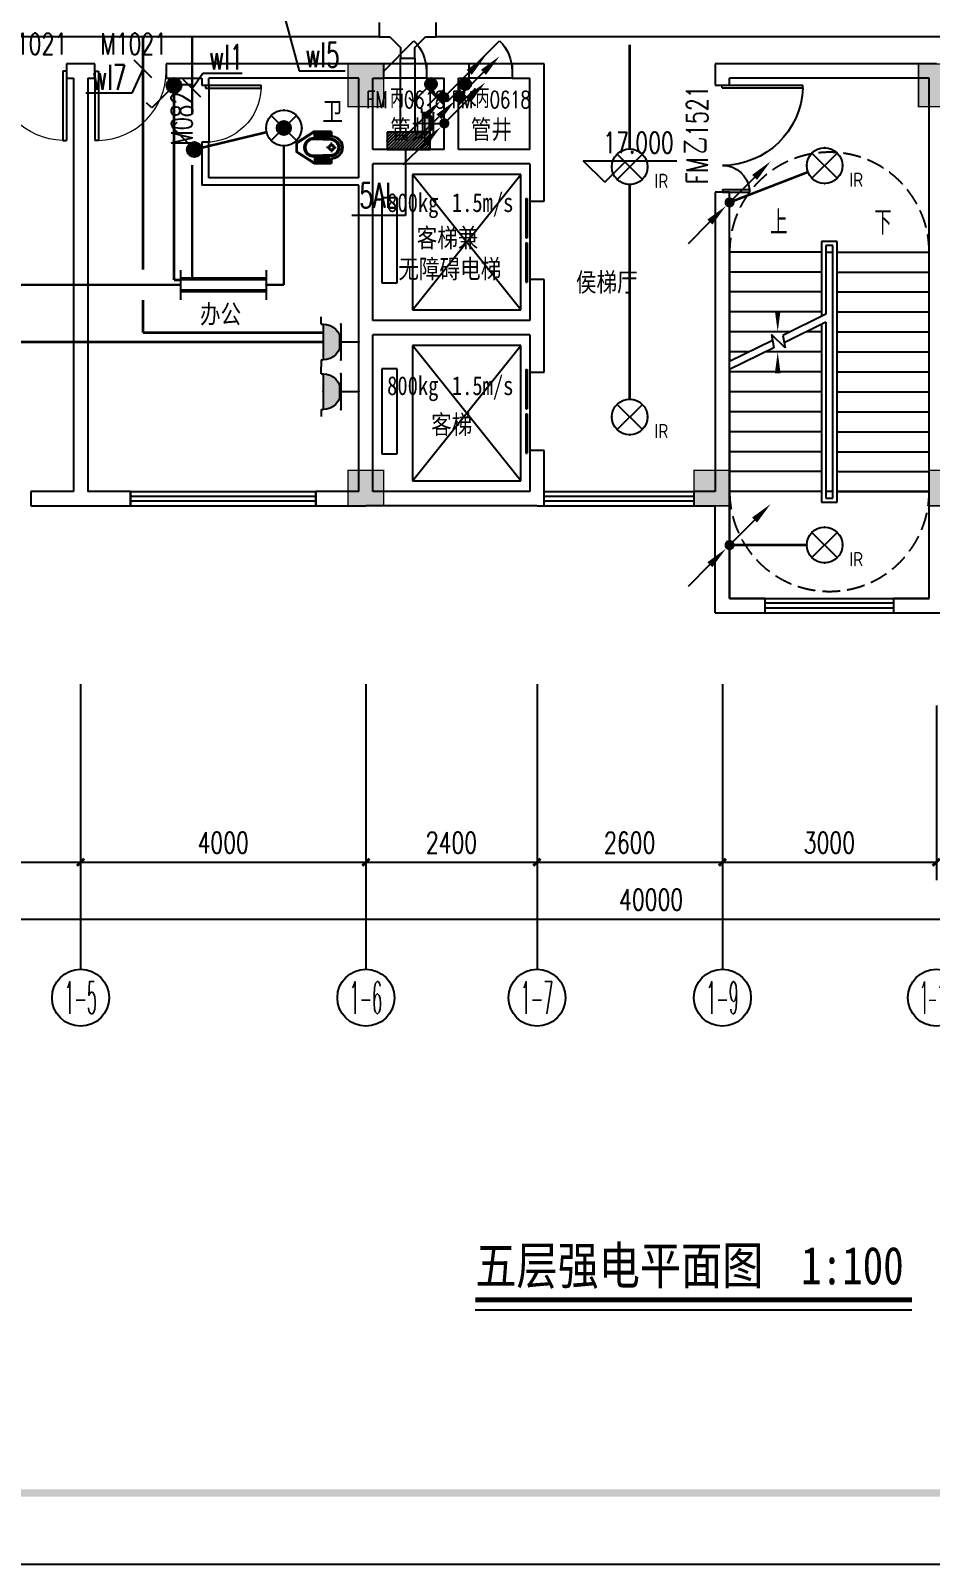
# Model space of a CAD drawing. Extents: x -6243262 to 3079315, y -2914302 to 172723.
# Drawn here: x -5590981 to -5578366, y -692286 to -670772 of the extents above; entities that cross this region are included whole.
import ezdxf
from ezdxf.enums import TextEntityAlignment as Align

# ---------------------------------------------------------------- set-up
doc = ezdxf.new("R2010")
doc.units = 0
doc.header["$LTSCALE"] = 1000
doc.linetypes.add('DASH', pattern=[0.35, 0.25, -0.1])
for name, color, linetype in [('0-柱网', 2, 'Continuous'), ('A-ANNO-IDEN', 3, 'Continuous'), ('A-DOOR', 141, 'Continuous'), ('A-FLOR-EVTR', 2, 'Continuous'), ('AXIS', 3, 'Continuous'), ('AXIS_TEXT', 7, 'Continuous'), ('CABLETRAY', 4, 'Continuous'), ('DIM-插座', 3, 'Continuous'), ('DIM-照明', 3, 'Continuous'), ('DIM-箱柜', 3, 'Continuous'), ('DIM_ELEV', 3, 'Continuous'), ('DIM_SYMB', 3, 'Continuous'), ('DOOR_FIRE', 4, 'Continuous'), ('DOOR_FIRE_TEXT', 7, 'Continuous'), ('EQUIP-插座', 3, 'Continuous'), ('EQUIP-照明', 3, 'Continuous'), ('EQUIP-箱柜', 3, 'Continuous'), ('LWIRE', 4, 'Continuous'), ('PUB_TEXT', 7, 'Continuous'), ('PUB_TITLE', 4, 'Continuous'), ('STAIR', 2, 'Continuous'), ('TEL_TEXT', 7, 'Continuous'), ('WALL', 9, 'Continuous'), ('WINDOW', 4, 'Continuous'), ('WINDOW_TEXT', 7, 'Continuous'), ('WIRE-插座', 5, 'Continuous'), ('WIRE-照明', 1, 'Continuous'), ('洁具', 253, 'Continuous')]:
    doc.layers.add(name, color=color, linetype=linetype)
doc.styles.add('-宋体', font='', dxfattribs={"width": 0.8})
doc.styles.add('_TCH_AXIS', font='COMPLEX', dxfattribs={"bigfont": 'GBCBIG'})
doc.styles.add('_TCH_DIM', font='SIMPLEX', dxfattribs={"bigfont": 'GBCBIG'})
doc.styles.add('_TCH_DIM_T3', font='SIMPLEX', dxfattribs={"width": 0.705882, "bigfont": 'GBCBIG'})
doc.styles.add('_TCH_WINDOW', font='SIMPLEX', dxfattribs={"height": 3.5, "bigfont": 'GBCBIG'})
doc.styles.add('_TEL_ATTDEF', font='gbenor', dxfattribs={"bigfont": 'gbcbig'})
doc.styles.add('_TEL_DIM', font='SIMPLEX', dxfattribs={"width": 0.8, "height": 3.5, "bigfont": 'HZTXT'})
doc.styles.add('COMPLEX', font='COMPLEX')
doc.styles.get("Standard").update_dxf_attribs({"font": 'gbenor.shx', "bigfont": 'gbcbig.shx'})
doc.styles.get('-宋体').set_extended_font_data('SimSun')
doc.dimstyles.new('_TCH_ARCH&&100', dxfattribs={"dimtxt": 297.5, "dimasz": 100, "dimexe": 250, "dimexo": 300, "dimgap": 126.25, "dimtad": 1, "dimdec": 0, "dimzin": 0, "dimdsep": 46, "dimtxsty": '_TCH_DIM_T3', "dimblk": 'ARCHTICK', "dimcen": 0.09, "dimclrt": 7, "dimazin": 2, "dimtfac": 1, "dimtdec": 0, "dimtix": 1, "dimtmove": 2, "dimatfit": 3, "dimfxl": 0, "dimtolj": 1, "dimtzin": 0, "dimarcsym": 0})

# ---------------------------------------------------------------- blocks, each defined once
blk = doc.blocks.new('$plan$00002871')
at = {"layer": '洁具', "color": 0}
for p, q in [((0, -475), (0, -423)), ((-15, -490), (-67, -490)), ((0, -505), (0, -557)), ((15, -490), (67, -490))]:
    blk.add_line(p, q, dxfattribs=at)
for points in [[(159, -508, -0.88995), (-159, -508, 0.380538), (-179, -491), (-210, -491, -0.414214), (-230, -471), (-230, -258, -0.144595), (-227, -247), (-73, -9, -0.254383), (-56, 0), (56, 0, -0.254383), (73, -9), (227, -247, -0.144595), (230, -258), (230, -471, -0.414214), (210, -491), (179, -491, 0.380538)], [(120, -491), (130, -252, 1.134994), (-130, -252), (-120, -491, 0.992594)], [(105, -490), (115, -251, 1.141146), (-115, -251), (-105, -490, 0.994896)], [(100, -490), (110, -251, 1.143479), (-110, -251), (-100, -490, 0.995777)], [(-149, -264, 1), (-149, -252), (-207, -252, 1), (-207, -264)], [(-148, -287, 1), (-148, -275), (-207, -275, 1), (-207, -287)], [(-147, -307, 1), (-147, -295), (-207, -295, 1), (-207, -307)], [(-146, -330, 1), (-146, -319), (-207, -319, 1), (-207, -330)], [(-146, -352, 1), (-146, -341), (-207, -341, 1), (-207, -352)], [(-145, -376, 1), (-145, -364), (-207, -364, 1), (-207, -376)], [(-144, -399, 1), (-144, -388), (-207, -388, 1), (-207, -399)], [(-143, -423, 1), (-143, -411), (-207, -411, 1), (-207, -423)], [(-149, -263, 1), (-149, -253), (-207, -253, 1), (-207, -263)], [(-148, -286, 1), (-148, -276), (-207, -276, 1), (-207, -286)], [(-147, -306, 1), (-147, -296), (-207, -296, 1), (-207, -306)], [(-146, -329, 1), (-146, -320), (-207, -320, 1), (-207, -329)], [(-146, -351, 1), (-146, -342), (-207, -342, 1), (-207, -351)], [(-145, -375, 1), (-145, -365), (-207, -365, 1), (-207, -375)], [(-144, -398, 1), (-144, -389), (-207, -389, 1), (-207, -398)], [(-143, -422, 1), (-143, -412), (-207, -412, 1), (-207, -422)], [(143, -423, -1), (143, -411), (207, -411, -1), (207, -423)], [(144, -399, -1), (144, -388), (207, -388, -1), (207, -399)], [(143, -422, -1), (143, -412), (207, -412, -1), (207, -422)], [(145, -376, -1), (145, -364), (207, -364, -1), (207, -376)], [(144, -398, -1), (144, -389), (207, -389, -1), (207, -398)], [(146, -352, -1), (146, -341), (207, -341, -1), (207, -352)], [(145, -375, -1), (145, -365), (207, -365, -1), (207, -375)], [(146, -330, -1), (146, -319), (207, -319, -1), (207, -330)], [(146, -351, -1), (146, -342), (207, -342, -1), (207, -351)], [(148, -287, -1), (148, -275), (207, -275, -1), (207, -287)], [(147, -307, -1), (147, -295), (207, -295, -1), (207, -307)], [(146, -329, -1), (146, -320), (207, -320, -1), (207, -329)], [(148, -286, -1), (148, -276), (207, -276, -1), (207, -286)], [(147, -306, -1), (147, -296), (207, -296, -1), (207, -306)], [(149, -264, -1), (149, -252), (207, -252, -1), (207, -264)], [(149, -263, -1), (149, -253), (207, -253, -1), (207, -263)], [(-141, -444, 1), (-141, -432), (-207, -432, 1), (-207, -444)], [(-141, -464, 1), (-141, -453), (-207, -453, 1), (-207, -464)], [(-141, -443, 1), (-141, -433), (-207, -433, 1), (-207, -443)], [(-141, -463, 1), (-141, -454), (-207, -454, 1), (-207, -463)], [(141, -444, -1), (141, -432), (207, -432, -1), (207, -444)], [(141, -464, -1), (141, -453), (207, -453, -1), (207, -464)], [(141, -443, -1), (141, -433), (207, -433, -1), (207, -443)], [(141, -463, -1), (141, -454), (207, -454, -1), (207, -463)]]:
    blk.add_lwpolyline(points, format="xyb", close=True, dxfattribs=at)
blk.add_lwpolyline([(-149, -507, 0.380538), (-179, -481), (-210, -481, -0.414214), (-220, -471), (-220, -258, -0.144595), (-218, -253), (-64, -15, -0.254383), (-56, -10), (56, -10, -0.254383), (64, -15), (218, -253, -0.144595), (220, -258), (220, -471, -0.414214), (210, -481), (179, -481, 0.380538), (149, -507, 0.380538)], format="xyb", dxfattribs=at)
for radius in [40, 31.7]:
    blk.add_circle((0, -490), radius, dxfattribs=at)
blk.add_arc((0, -490), 150, 186.665, 353.335, dxfattribs=at)
blk = doc.blocks.new('1#柱网')
at = {"layer": '0-柱网'}
for points in [[(509855, 85967), (509855, 85367), (510355, 85367), (510355, 85967)], [(517855, 85967), (517855, 85367), (518355, 85367), (518355, 85967)], [(509855, 80267), (509855, 79767), (510355, 79767), (510355, 80267)], [(514705, 80267), (514705, 79767), (515205, 79767), (515205, 80267)], [(518005, 80267), (518005, 79767), (518505, 79767), (518505, 80267)]]:
    blk.add_hatch(color=0, dxfattribs=at).paths.add_polyline_path(points)
at = {"layer": '0-柱网', "color": 0, "const_width": 20}
for points in [[(509855, 85967), (509855, 85367), (510355, 85367), (510355, 85967), (509855, 85967)], [(517855, 85967), (517855, 85367), (518355, 85367), (518355, 85967), (517855, 85967)], [(509855, 80267), (509855, 79767), (510355, 79767), (510355, 80267), (509855, 80267)], [(514705, 80267), (514705, 79767), (515205, 79767), (515205, 80267), (514705, 80267)], [(518005, 80267), (518005, 79767), (518505, 79767), (518505, 80267), (518005, 80267)]]:
    blk.add_lwpolyline(points, dxfattribs=at)
blk = doc.blocks.new('$WINLIB2D$00000001')
at = {"color": 0}
for points in [[(-0.5, 0.5), (-0.5, -0.5)], [(-0.5, 0.5), (0.5, 0.5)], [(0.5, -0.5), (0.5, 0.5)], [(0.5, 0.1667), (-0.5, 0.1667)], [(0.5, -0.1667), (-0.5, -0.1667)], [(-0.5, -0.5), (0.5, -0.5)]]:
    blk.add_lwpolyline(points, dxfattribs=at)
blk = doc.blocks.new('$DORLIB2D$00000127')
at = {"color": 0}
for points in [[(-0.533, 0.795), (-0.533, 0.69)], [(-0.033, 0.795), (-0.533, 0.795)], [(-0.033, 0.795), (-0.033, 0.69)], [(0.533, 0.795), (0.033, 0.795)], [(0.033, 0.795), (0.033, 0.69)], [(0.533, 0.795), (0.533, 0.69)], [(-0.033, 0.69), (-0.533, 0.69)], [(0.533, 0.69), (0.033, 0.69)], [(0.5, 0.5), (-0.5, 0.5)]]:
    blk.add_lwpolyline(points, dxfattribs=at)
blk = doc.blocks.new('$DorLib2D$00000114')
at = {"color": 0}
blk.add_line((0.5, 0), (-0.207, 0.707), dxfattribs=at)
blk.add_arc((0.5, 0), 1, 135, 180, dxfattribs=at)
blk = doc.blocks.new('$DorLib2D$00000225')
at = {"color": 0}
for p, q in [((0.475, -0.001), (0.475, 0.752)), ((0.475, 0.752), (0.5, 0.752)), ((0.5, -0.001), (0.5, 0.752)), ((-0.5, 0), (-0.5, 0.252)), ((-0.475, 0.252), (-0.5, 0.252)), ((-0.475, 0), (-0.475, 0.252)), ((-0.475, 0), (-0.5, 0)), ((0.475, -0.001), (0.5, -0.001))]:
    blk.add_line(p, q, dxfattribs=at)
for centre, radius, start, end in [((0.505, -0.002), 0.755, 92.2493, 179.7238), ((-0.501, 0.003), 0.251, 359.7899, 84.0974)]:
    blk.add_arc(centre, radius, start, end, dxfattribs=at)
blk = doc.blocks.new('$DorLib2D$00000001')
at = {"color": 0}
for p, q in [((0.45, 0.975), (0.5, 0.975)), ((0.45, 0), (0.45, 0.975)), ((0.5, 0), (0.5, 0.975)), ((0.5, 0), (0.45, 0))]:
    blk.add_line(p, q, dxfattribs=at)
at = {"color": 0, "lineweight": 13}
blk.add_arc((0.475, 0), 0.975, 91.4693, 180, dxfattribs=at)
blk = doc.blocks.new('_ArchTick')
at = {"color": 0, "linetype": 'ByBlock', "const_width": 0.4}
blk.add_lwpolyline([(-0.5, -0.5), (0.5, 0.5)], dxfattribs=at)
blk = doc.blocks.new('*D188')
at = {"layer": 'AXIS', "color": 0, "lineweight": -2, "transparency": 16777216}
for p, q in [((1535295, -788352), (1535295, -791602)), ((1575295, -788352), (1575295, -791602)), ((1535295, -791352), (1575295, -791352))]:
    blk.add_line(p, q, dxfattribs=at)
at = {"layer": 'Defpoints', "color": 0, "transparency": 16777216}
for p in [(1535295, -788052), (1575295, -788052), (1575295, -791352)]:
    blk.add_point(p, dxfattribs=at)
at = {"layer": 'AXIS', "color": 0, "lineweight": -2, "transparency": 16777216, "xscale": 100, "yscale": 100, "zscale": 100, "rotation": 180}
blk.add_blockref('_ArchTick', (1535295, -791352), dxfattribs=at)
at = {"layer": 'AXIS', "color": 0, "lineweight": -2, "transparency": 16777216, "xscale": 100, "yscale": 100, "zscale": 100}
blk.add_blockref('_ArchTick', (1575295, -791352), dxfattribs=at)
at = {"layer": 'AXIS', "color": 7, "transparency": 16777216, "insert": (1555295, -791077), "char_height": 297.5, "attachment_point": 5, "style": '_TCH_DIM_T3'}
blk.add_mtext('\\A1;40000', dxfattribs=at)
blk = doc.blocks.new('*D192')
at = {"layer": 'AXIS', "color": 0, "lineweight": -2, "transparency": 16777216}
for p, q in [((1556295, -788352), (1556295, -790802)), ((1559295, -788352), (1559295, -790802)), ((1556295, -790552), (1559295, -790552))]:
    blk.add_line(p, q, dxfattribs=at)
at = {"layer": 'Defpoints', "color": 0, "transparency": 16777216}
for p in [(1556295, -788052), (1559295, -788052), (1559295, -790552)]:
    blk.add_point(p, dxfattribs=at)
at = {"layer": 'AXIS', "color": 0, "lineweight": -2, "transparency": 16777216, "xscale": 100, "yscale": 100, "zscale": 100, "rotation": 180}
blk.add_blockref('_ArchTick', (1556295, -790552), dxfattribs=at)
at = {"layer": 'AXIS', "color": 0, "lineweight": -2, "transparency": 16777216, "xscale": 100, "yscale": 100, "zscale": 100}
blk.add_blockref('_ArchTick', (1559295, -790552), dxfattribs=at)
at = {"layer": 'AXIS', "color": 7, "transparency": 16777216, "insert": (1557795, -790277), "char_height": 297.5, "attachment_point": 5, "style": '_TCH_DIM_T3'}
blk.add_mtext('\\A1;3000', dxfattribs=at)
blk = doc.blocks.new('*D193')
at = {"layer": 'AXIS', "color": 0, "lineweight": -2, "transparency": 16777216}
for p, q in [((1553695, -788352), (1553695, -790802)), ((1556295, -788352), (1556295, -790802)), ((1553695, -790552), (1556295, -790552))]:
    blk.add_line(p, q, dxfattribs=at)
at = {"layer": 'Defpoints', "color": 0, "transparency": 16777216}
for p in [(1553695, -788052), (1556295, -788052), (1556295, -790552)]:
    blk.add_point(p, dxfattribs=at)
at = {"layer": 'AXIS', "color": 0, "lineweight": -2, "transparency": 16777216, "xscale": 100, "yscale": 100, "zscale": 100, "rotation": 180}
blk.add_blockref('_ArchTick', (1553695, -790552), dxfattribs=at)
at = {"layer": 'AXIS', "color": 0, "lineweight": -2, "transparency": 16777216, "xscale": 100, "yscale": 100, "zscale": 100}
blk.add_blockref('_ArchTick', (1556295, -790552), dxfattribs=at)
at = {"layer": 'AXIS', "color": 7, "transparency": 16777216, "insert": (1554995, -790277), "char_height": 297.5, "attachment_point": 5, "style": '_TCH_DIM_T3'}
blk.add_mtext('\\A1;2600', dxfattribs=at)
blk = doc.blocks.new('*D194')
at = {"layer": 'AXIS', "color": 0, "lineweight": -2, "transparency": 16777216}
for p, q in [((1551295, -788352), (1551295, -790802)), ((1553695, -788352), (1553695, -790802)), ((1551295, -790552), (1553695, -790552))]:
    blk.add_line(p, q, dxfattribs=at)
at = {"layer": 'Defpoints', "color": 0, "transparency": 16777216}
for p in [(1551295, -788052), (1553695, -788052), (1553695, -790552)]:
    blk.add_point(p, dxfattribs=at)
at = {"layer": 'AXIS', "color": 0, "lineweight": -2, "transparency": 16777216, "xscale": 100, "yscale": 100, "zscale": 100, "rotation": 180}
blk.add_blockref('_ArchTick', (1551295, -790552), dxfattribs=at)
at = {"layer": 'AXIS', "color": 0, "lineweight": -2, "transparency": 16777216, "xscale": 100, "yscale": 100, "zscale": 100}
blk.add_blockref('_ArchTick', (1553695, -790552), dxfattribs=at)
at = {"layer": 'AXIS', "color": 7, "transparency": 16777216, "insert": (1552495, -790277), "char_height": 297.5, "attachment_point": 5, "style": '_TCH_DIM_T3'}
blk.add_mtext('\\A1;2400', dxfattribs=at)
blk = doc.blocks.new('*D195')
at = {"layer": 'AXIS', "color": 0, "lineweight": -2, "transparency": 16777216}
for p, q in [((1547295, -788352), (1547295, -790802)), ((1551295, -788352), (1551295, -790802)), ((1547295, -790552), (1551295, -790552))]:
    blk.add_line(p, q, dxfattribs=at)
at = {"layer": 'Defpoints', "color": 0, "transparency": 16777216}
for p in [(1547295, -788052), (1551295, -788052), (1551295, -790552)]:
    blk.add_point(p, dxfattribs=at)
at = {"layer": 'AXIS', "color": 0, "lineweight": -2, "transparency": 16777216, "xscale": 100, "yscale": 100, "zscale": 100, "rotation": 180}
blk.add_blockref('_ArchTick', (1547295, -790552), dxfattribs=at)
at = {"layer": 'AXIS', "color": 0, "lineweight": -2, "transparency": 16777216, "xscale": 100, "yscale": 100, "zscale": 100}
blk.add_blockref('_ArchTick', (1551295, -790552), dxfattribs=at)
at = {"layer": 'AXIS', "color": 7, "transparency": 16777216, "insert": (1549295, -790277), "char_height": 297.5, "attachment_point": 5, "style": '_TCH_DIM_T3'}
blk.add_mtext('\\A1;4000', dxfattribs=at)
blk = doc.blocks.new('*D196')
at = {"layer": 'AXIS', "color": 0, "lineweight": -2, "transparency": 16777216}
for p, q in [((1543295, -788352), (1543295, -790802)), ((1547295, -788352), (1547295, -790802)), ((1543295, -790552), (1547295, -790552))]:
    blk.add_line(p, q, dxfattribs=at)
at = {"layer": 'Defpoints', "color": 0, "transparency": 16777216}
for p in [(1543295, -788052), (1547295, -788052), (1547295, -790552)]:
    blk.add_point(p, dxfattribs=at)
at = {"layer": 'AXIS', "color": 0, "lineweight": -2, "transparency": 16777216, "xscale": 100, "yscale": 100, "zscale": 100, "rotation": 180}
blk.add_blockref('_ArchTick', (1543295, -790552), dxfattribs=at)
at = {"layer": 'AXIS', "color": 0, "lineweight": -2, "transparency": 16777216, "xscale": 100, "yscale": 100, "zscale": 100}
blk.add_blockref('_ArchTick', (1547295, -790552), dxfattribs=at)
at = {"layer": 'AXIS', "color": 7, "transparency": 16777216, "insert": (1545295, -790277), "char_height": 297.5, "attachment_point": 5, "style": '_TCH_DIM_T3'}
blk.add_mtext('\\A1;4000', dxfattribs=at)
blk = doc.blocks.new('_AXISO')
at = {"color": 0}
blk.add_circle((0, 0), 0.5, dxfattribs=at)
at = {"layer": 'AXIS_TEXT', "color": 0, "style": 'COMPLEX', "width": 1.041667}
blk.add_attdef('A', text='', height=0.56, dxfattribs=at).set_placement((-0.25, -0.28), (0.25, -0.28), align=Align.FIT)
blk = doc.blocks.new('$equip$00002530')
for p, q in [((-0.354, 0.354), (0.354, -0.354)), ((0.354, 0.354), (-0.354, -0.354))]:
    blk.add_line(p, q)
at = {"const_width": 0.04}
blk.add_lwpolyline([(0, 0.5, -1), (0, -0.5, -1), (0, 0.5, -2.479085)], format="xyb", dxfattribs=at)
blk.add_circle((0, 0), 0.5)
for p in [(0, 0.5), (-0.5, 0), (0.5, 0), (0, -0.5)]:
    blk.add_point(p)
at = {"color": 7, "style": '_TEL_DIM', "flags": 1}
blk.add_attdef('A', text='', height=0.00002, dxfattribs=at).set_placement((0, 0), align=Align.MIDDLE_CENTER)
at = {"color": 7, "style": '_TEL_DIM'}
blk.add_attdef('$TEXT$', text='', height=0.4, dxfattribs=at).set_placement((0.887, -0.396), align=Align.MIDDLE_CENTER)
blk = doc.blocks.new('*X33')
at = {"color": 0}
for p, q in [((-250, 33), (-83, 200)), ((-250, 68), (-118, 200)), ((-250, 104), (-154, 200)), ((-250, 139), (-189, 200)), ((-250, 174), (-224, 200)), ((-247, 0), (-47, 200)), ((-212, 0), (-12, 200)), ((-177, 0), (23, 200)), ((-141, 0), (59, 200)), ((-106, 0), (94, 200)), ((-71, 0), (129, 200)), ((-35, 0), (165, 200)), ((0, 0), (200, 200)), ((35, 0), (235, 200)), ((71, 0), (250, 179)), ((106, 0), (250, 144)), ((141, 0), (250, 109)), ((177, 0), (250, 73)), ((212, 0), (250, 38)), ((247, 0), (250, 3))]:
    blk.add_line(p, q, dxfattribs=at)
blk = doc.blocks.new('$equip$00002943')
for p, q in [((-0.75, 0.6), (-0.75, 0)), ((0.75, 0.6), (-0.75, 0.6)), ((0.75, 0), (0.75, 0.6)), ((-0.75, 0), (0.75, 0))]:
    blk.add_line(p, q)
for points, const_width in [([(-0.75, 0.3), (0.75, 0.3)], 0.6), ([(-0.75, 0.6), (-0.75, 0), (0.75, 0), (0.75, 0.6), (-0.75, 0.6), (-0.75, 0)], 0.04)]:
    blk.add_lwpolyline(points, dxfattribs=dict(const_width=const_width))
for p in [(0, 0.6), (-0.75, 0.3), (0, 0), (0.75, 0.3)]:
    blk.add_point(p)
at = {"xscale": 0.00300000000061118, "yscale": 0.00300000000061118, "zscale": 0.00300000000061118}
blk.add_blockref('*X33', (0, 0), dxfattribs=at)
at = {"color": 7, "style": '_TEL_DIM', "flags": 1}
for tag in ['A', 'REMARK']:
    blk.add_attdef(tag, text='', height=0.00002, dxfattribs=at).set_placement((0, 0), align=Align.MIDDLE_CENTER)
blk = doc.blocks.new('$TelecSys$00000081')
for p, q in [((0.104, 0.104), (0.104, 0.104)), ((-0.104, -0.104), (-0.104, -0.104)), ((-1.15, -1.15), (-0.55, -0.55))]:
    blk.add_line(p, q)
at = {"const_width": 0.142}
blk.add_lwpolyline([(0.071, 0, 1), (-0.071, 0, 1)], format="xyb", close=True, dxfattribs=at)
blk.add_solid([(-0.62, -0.48), (-0.48, -0.62), (-0.1, -0.1)])
at = {"width": 0.8, "flags": 9}
blk.add_attdef('A', (0, 0), '', height=0.00002, rotation=180, dxfattribs=at)
blk = doc.blocks.new('$TelecSys$00000079')
for p, q in [((0.7, 0.7), (0, 0)), ((0.104, 0.104), (0.104, 0.104)), ((-0.104, -0.104), (-0.104, -0.104))]:
    blk.add_line(p, q)
at = {"const_width": 0.142}
blk.add_lwpolyline([(-0.071, 0, 1), (0.071, 0, 1)], format="xyb", close=True, dxfattribs=at)
blk.add_solid([(0.63, 0.77), (0.77, 0.63), (1.15, 1.15)])
at = {"width": 0.8, "flags": 9}
blk.add_attdef('A', (0, 0), '', height=0.00002, dxfattribs=at)
blk = doc.blocks.new('$equip$00001160')
for p, q in [((-1.2, 0.417), (-1.2, -0.417)), ((-1.2, 0.167), (1.2, 0.167)), ((1.2, 0.417), (1.2, -0.417)), ((-1.2, -0.167), (1.2, -0.167))]:
    blk.add_line(p, q)
at = {"const_width": 0.1}
for points in [[(-1.2, 0.167), (1.2, 0.167)], [(-1.2, -0.167), (1.2, -0.167)]]:
    blk.add_lwpolyline(points, dxfattribs=at)
at = {"layer": 'EQUIP-照明'}
for p in [(-1.2, 0), (0, 0.167), (1.2, 0), (0, -0.167)]:
    blk.add_point(p, dxfattribs=at)
at = {"layer": 'EQUIP-照明', "flags": 9}
blk.add_attdef('A', (0, 0), '', height=0.00002, dxfattribs=at)
blk = doc.blocks.new('$equip$00001962')
for p, q in [((0.147, 0.356), (0.625, 0.833)), ((0.625, 0.833), (0.766, 0.692))]:
    blk.add_line(p, q)
blk.add_circle((0, 0.208), 0.208)
for p in [(-0.208, 0.208), (0, 0.417), (0, 0), (0.208, 0.208)]:
    blk.add_point(p)
for points in [[(-0.18, 0.313), (0.18, 0.313), (-0.208, 0.208), (0.208, 0.208)], [(-0.18, 0.104), (0.18, 0.104), (-0.208, 0.208), (0.208, 0.208)], [(-0.104, 0.389), (0.104, 0.389), (-0.18, 0.313), (0.18, 0.313)], [(-0.104, 0.028), (0.104, 0.028), (-0.18, 0.104), (0.18, 0.104)], [(0, 0.417), (0, 0.417), (-0.104, 0.389), (0.104, 0.389)], [(0, 0), (0, 0), (-0.104, 0.028), (0.104, 0.028)]]:
    blk.add_solid(points)
at = {"layer": 'TEL_TEXT', "style": '_TEL_DIM', "flags": 1}
blk.add_attdef('A', text='', height=0.00002, dxfattribs=at).set_placement((0, 0), align=Align.MIDDLE_CENTER)
blk = doc.blocks.new('$equip$00001240')
for p, q in [((-0.5, 1.05), (-0.7, 1.05)), ((-0.5, 1.05), (-0.5, 1)), ((-0.5, 1), (0.5, 1)), ((0.5, 1.05), (0.7, 1.05)), ((0.5, 1.05), (0.5, 1)), ((-0.5, 0.5), (0.5, 0.5)), ((0, 0.5), (0, 0))]:
    blk.add_line(p, q)
blk.add_arc((0, 1), 0.5, 180, 0)
for points in [[(0.433, 0.75), (-0.433, 0.75), (0.5, 1), (-0.5, 1)], [(0.25, 0.567), (-0.25, 0.567), (0.433, 0.75), (-0.433, 0.75)], [(0, 0.5), (0, 0.5), (0.25, 0.567), (-0.25, 0.567)]]:
    blk.add_solid(points)
at = {"layer": 'EQUIP-照明'}
for p in [(0, 1), (-0.5, 0.5), (0.5, 0.5), (0, 0)]:
    blk.add_point(p, dxfattribs=at)
at = {"layer": 'EQUIP-照明', "flags": 9}
blk.add_attdef('A', (0, 0), '', height=0.00002, dxfattribs=at)
blk = doc.blocks.new('$equip$00001154')
for p, q in [((-0.283, 0.566), (0.283, 0)), ((-0.283, 0), (0.283, 0.566)), ((-0.283, 0), (0.283, 0))]:
    blk.add_line(p, q)
for p in [(-0.283, 0.566), (0.283, 0.566), (0, 0)]:
    blk.add_point(p)
blk.add_solid([(0.283, 0), (0, 0.283), (-0.283, 0)])
at = {"color": 7, "style": '_TEL_DIM', "flags": 1}
for tag in ['A', 'REMARK']:
    blk.add_attdef(tag, text='', height=0.00002, dxfattribs=at).set_placement((0, 0), align=Align.MIDDLE_CENTER)
blk = doc.blocks.new('$equip$00002828')
for p, q in [((0.354, 0.354), (-0.354, -0.354)), ((-0.354, 0.354), (0.354, -0.354))]:
    blk.add_line(p, q)
at = {"const_width": 0.04}
blk.add_lwpolyline([(0.5, 0, -1), (-0.5, 0, -1), (0.5, 0, 1)], format="xyb", dxfattribs=at)
for radius in [0.5, 0.2]:
    blk.add_circle((0, 0), radius)
for p in [(0, 0.5), (-0.5, 0), (0.5, 0), (0, -0.5)]:
    blk.add_point(p)
for points in [[(-0.173, 0.1), (0.173, 0.1), (-0.2, 0), (0.2, 0)], [(-0.173, -0.1), (0.173, -0.1), (-0.2, 0), (0.2, 0)], [(-0.1, 0.173), (0.1, 0.173), (-0.173, 0.1), (0.173, 0.1)], [(0, 0.2), (0, 0.2), (-0.1, 0.173), (0.1, 0.173)], [(-0.1, -0.173), (0.1, -0.173), (-0.173, -0.1), (0.173, -0.1)], [(0, -0.2), (0, -0.2), (-0.1, -0.173), (0.1, -0.173)]]:
    blk.add_solid(points)
at = {"color": 7, "style": '_TEL_DIM', "flags": 1}
for tag in ['A', 'REMARK']:
    blk.add_attdef(tag, text='', height=0.00002, dxfattribs=at).set_placement((0, 0), align=Align.MIDDLE_CENTER)
blk = doc.blocks.new('55')
at = {"color": 8, "linetype": 'DASH'}
for centre, start, end in [((1557795.1, -781992.2), 359.99993, 180.00007), ((1557795.1, -785352.2), 179.99993, 0.00007)]:
    blk.add_arc(centre, 1400, start, end, dxfattribs=at)
at = {"layer": 'A-FLOR-EVTR', "color": 8, "ltscale": 0.5}
for p, q in [((1553470.1, -780902.2), (1551950.1, -780902.2)), ((1551950.1, -780902.2), (1551950.1, -782802.2)), ((1551950.1, -782802.2), (1553470.1, -780902.2)), ((1553470.1, -782802.2), (1551950.1, -780902.2)), ((1553470.1, -782802.2), (1553470.1, -780902.2)), ((1551735.1, -781232.2), (1551520.1, -781232.2)), ((1551520.1, -781232.2), (1551520.1, -782422.2)), ((1551735.1, -782422.2), (1551735.1, -781232.2)), ((1551520.1, -782422.2), (1551735.1, -782422.2)), ((1551950.1, -782802.2), (1553470.1, -782802.2)), ((1553470.1, -783302.2), (1551950.1, -783302.2)), ((1551950.1, -783302.2), (1551950.1, -785202.2)), ((1551950.1, -785202.2), (1553470.1, -783302.2)), ((1553470.1, -785202.2), (1551950.1, -783302.2)), ((1553470.1, -785202.2), (1553470.1, -783302.2)), ((1551735.1, -783632.2), (1551520.1, -783632.2)), ((1551520.1, -783632.2), (1551520.1, -784822.2)), ((1551735.1, -784822.2), (1551735.1, -783632.2)), ((1551520.1, -784822.2), (1551735.1, -784822.2)), ((1551950.1, -785202.2), (1553470.1, -785202.2))]:
    blk.add_line(p, q, dxfattribs=at)
at = {"layer": 'AXIS', "color": 8}
for p, q in [((1547295.1, -788052.2), (1547295.1, -792052.2)), ((1551295.1, -788052.2), (1551295.1, -792052.2)), ((1553695.1, -788052.2), (1553695.1, -792052.2)), ((1556295.1, -788052.2), (1556295.1, -792052.2))]:
    blk.add_line(p, q, dxfattribs=at)
at = {"layer": 'DIM_ELEV', "color": 8}
for p, q in [((1554644, -781010.6), (1554344, -780710.6)), ((1554344, -780710.6), (1555653.8, -780710.6)), ((1554644, -781010.6), (1554944, -780710.6))]:
    blk.add_line(p, q, dxfattribs=at)
at = {"layer": 'DIM_SYMB', "color": 8}
for points in [[(1557070.1, -781852.2, 0, 0, 0), (1557070.1, -783112.2, 0, 80, 0), (1557070.1, -782812.2, 0, 0, 0)], [(1558520.1, -781852.2, 0, 0, 0), (1558520.1, -786102.2, 0, 0, 0), (1557070.1, -786102.2, 0, 0, 0), (1557070.1, -783392.2, 0, 80, 0), (1557070.1, -783692.2, 0, 0, 0)]]:
    blk.add_lwpolyline(points, format="xyseb", dxfattribs=at)
at = {"layer": 'STAIR', "color": 8}
for p, q in [((1557905.1, -781842.2), (1557685.1, -781842.2)), ((1557685.1, -781842.2), (1557685.1, -782893.9)), ((1557905.1, -785502.2), (1557905.1, -781842.2)), ((1556395.1, -781992.2), (1556395.1, -783528.5)), ((1557685.1, -781992.2), (1556395.1, -781992.2)), ((1557845.1, -781902.2), (1557745.1, -781902.2)), ((1557745.1, -781902.2), (1557745.1, -782864.4)), ((1557745.1, -781992.2), (1557745.1, -782864.4)), ((1557745.1, -781992.2), (1557845.1, -781992.2)), ((1557845.1, -785442.2), (1557845.1, -781902.2)), ((1557845.1, -785352.2), (1557845.1, -781992.2)), ((1557905.1, -781992.2), (1559195.1, -781992.2)), ((1559195.1, -785352.2), (1559195.1, -781992.2)), ((1557685.1, -782272.2), (1556395.1, -782272.2)), ((1557905.1, -782272.2), (1559195.1, -782272.2)), ((1557685.1, -782552.2), (1556395.1, -782552.2)), ((1557905.1, -782552.2), (1559195.1, -782552.2)), ((1557685.1, -782832.2), (1556395.1, -782832.2)), ((1557745.1, -782864.4), (1557140.7, -783161.8)), ((1557905.1, -782832.2), (1559195.1, -782832.2)), ((1557241.4, -783112.2), (1556395.1, -783112.2)), ((1557745.1, -782975.9), (1557160.8, -783263.3)), ((1557685.1, -783112.2), (1557468, -783112.2)), ((1557685.1, -783005.4), (1557685.1, -785502.2)), ((1557745.1, -782975.9), (1557745.1, -785352.2)), ((1557745.1, -782975.9), (1557745.1, -785442.2)), ((1557905.1, -783112.2), (1559195.1, -783112.2)), ((1556997.4, -783232.3), (1556395.1, -783528.5)), ((1557017.5, -783333.8), (1556395.1, -783640)), ((1557175.3, -783336.8), (1556981.2, -783150.6)), ((1556981.2, -783150.6), (1557017.5, -783333.8)), ((1557140.7, -783161.8), (1557175.3, -783336.8)), ((1556672.3, -783392.2), (1556395.1, -783392.2)), ((1557685.1, -783392.2), (1556898.8, -783392.2)), ((1557905.1, -783392.2), (1559195.1, -783392.2)), ((1556395.1, -783640), (1556395.1, -785352.2)), ((1557685.1, -783672.2), (1556395.1, -783672.2)), ((1557905.1, -783672.2), (1559195.1, -783672.2)), ((1557685.1, -783952.2), (1556395.1, -783952.2)), ((1557905.1, -783952.2), (1559195.1, -783952.2)), ((1557685.1, -784232.2), (1556395.1, -784232.2)), ((1557905.1, -784232.2), (1559195.1, -784232.2)), ((1557685.1, -784512.2), (1556395.1, -784512.2)), ((1557905.1, -784512.2), (1559195.1, -784512.2)), ((1557685.1, -784792.2), (1556395.1, -784792.2)), ((1557905.1, -784792.2), (1559195.1, -784792.2)), ((1557685.1, -785072.2), (1556395.1, -785072.2)), ((1557905.1, -785072.2), (1559195.1, -785072.2)), ((1557685.1, -785352.2), (1556395.1, -785352.2)), ((1556395.1, -785352.2), (1556395.1, -786852.2)), ((1557685.1, -785352.2), (1556395.1, -785352.2)), ((1557685.1, -785502.2), (1557905.1, -785502.2)), ((1557845.1, -785352.2), (1557745.1, -785352.2)), ((1557745.1, -785442.2), (1557845.1, -785442.2)), ((1557905.1, -785352.2), (1559195.1, -785352.2)), ((1559195.1, -785352.2), (1557905.1, -785352.2)), ((1559195.1, -786852.2), (1559195.1, -785352.2)), ((1556395.1, -786852.2), (1559195.1, -786852.2))]:
    blk.add_line(p, q, dxfattribs=at)
at = {"layer": 'WALL', "color": 8}
for p, q in [((1547295.1, -779352.2), (1547095.1, -779352.2)), ((1547095.1, -779352.2), (1547095.1, -779552.2)), ((1547495.1, -779352.2), (1547295.1, -779352.2)), ((1547495.1, -779552.2), (1547495.1, -779352.2)), ((1549095.1, -779352.2), (1548495.1, -779352.2)), ((1548495.1, -779352.2), (1548495.1, -779552.2)), ((1551295.1, -779352.2), (1549095.1, -779352.2)), ((1551545.1, -779352.2), (1551295.1, -779352.2)), ((1551545.1, -779552.2), (1551545.1, -779352.2)), ((1552495.1, -779352.2), (1552145.1, -779352.2)), ((1552145.1, -779352.2), (1552145.1, -779552.2)), ((1552745.1, -779352.2), (1552495.1, -779352.2)), ((1552745.1, -779552.2), (1552745.1, -779352.2)), ((1553795.1, -779352.2), (1553345.1, -779352.2)), ((1553345.1, -779352.2), (1553345.1, -779552.2)), ((1553795.1, -780652.2), (1553795.1, -779352.2)), ((1559295.1, -779352.2), (1556195.1, -779352.2)), ((1556195.1, -779352.2), (1556195.1, -779652.2)), ((1547095.1, -779552.2), (1547195.1, -779552.2)), ((1547195.1, -779552.2), (1547195.1, -785352.2)), ((1547395.1, -779552.2), (1547395.1, -785352.2)), ((1547395.1, -779552.2), (1547495.1, -779552.2)), ((1548495.1, -779552.2), (1548995.1, -779552.2)), ((1548995.1, -779552.2), (1548995.1, -779652.2)), ((1548995.1, -779652.2), (1549095.1, -779652.2)), ((1551195.1, -779552.2), (1549095.1, -779552.2)), ((1549095.1, -779652.2), (1549095.1, -779552.2)), ((1551195.1, -780652.2), (1551195.1, -779552.2)), ((1551395.1, -780552.2), (1551395.1, -779552.2)), ((1551395.1, -779552.2), (1551545.1, -779552.2)), ((1552145.1, -779552.2), (1552395.1, -779552.2)), ((1552395.1, -780552.2), (1552395.1, -779552.2)), ((1552595.1, -779552.2), (1552745.1, -779552.2)), ((1552595.1, -780552.2), (1552595.1, -779552.2)), ((1553345.1, -779552.2), (1553595.1, -779552.2)), ((1553595.1, -780552.2), (1553595.1, -779552.2)), ((1556195.1, -779652.2), (1556395.1, -779652.2)), ((1559195.1, -779552.2), (1556395.1, -779552.2)), ((1556395.1, -779652.2), (1556395.1, -779552.2)), ((1559195.1, -780952.2), (1559195.1, -779552.2)), ((1549095.1, -780452.2), (1548995.1, -780452.2)), ((1548995.1, -780452.2), (1548995.1, -781052.2)), ((1549095.1, -780952.2), (1549095.1, -780452.2)), ((1552395.1, -780552.2), (1551395.1, -780552.2)), ((1553595.1, -780552.2), (1552595.1, -780552.2)), ((1551195.1, -780952.2), (1551195.1, -780652.2)), ((1552495.1, -780752.2), (1551395.1, -780752.2)), ((1551395.1, -780952.2), (1551395.1, -780752.2)), ((1553595.1, -780752.2), (1552495.1, -780752.2)), ((1553595.1, -780752.2), (1553595.1, -781277.2)), ((1553795.1, -781277.2), (1553795.1, -780652.2)), ((1551195.1, -780952.2), (1549095.1, -780952.2)), ((1551395.1, -782952.2), (1551395.1, -780952.2)), ((1559195.1, -785452.2), (1559195.1, -780952.2)), ((1551195.1, -781052.2), (1548995.1, -781052.2)), ((1551195.1, -783052.2), (1551195.1, -781052.2)), ((1556395.1, -781152.2), (1556195.1, -781152.2)), ((1556195.1, -781152.2), (1556195.1, -785352.2)), ((1556395.1, -785452.2), (1556395.1, -781152.2)), ((1553595.1, -781277.2), (1553795.1, -781277.2)), ((1553795.1, -782377.2), (1553595.1, -782377.2)), ((1553595.1, -782377.2), (1553595.1, -782952.2)), ((1553795.1, -783052.2), (1553795.1, -782377.2)), ((1551195.1, -785352.2), (1551195.1, -783052.2)), ((1553595.1, -782952.2), (1551395.1, -782952.2)), ((1553795.1, -783677.2), (1553795.1, -783052.2)), ((1551395.1, -785352.2), (1551395.1, -783152.2)), ((1553595.1, -783152.2), (1551395.1, -783152.2)), ((1553595.1, -783152.2), (1553595.1, -783677.2)), ((1553595.1, -783677.2), (1553795.1, -783677.2)), ((1553795.1, -784777.2), (1553595.1, -784777.2)), ((1553595.1, -784777.2), (1553595.1, -785352.2)), ((1553795.1, -785352.2), (1553795.1, -784777.2)), ((1547195.1, -785352.2), (1546595.1, -785352.2)), ((1546595.1, -785352.2), (1546595.1, -785552.2)), ((1547995.1, -785352.2), (1547395.1, -785352.2)), ((1547995.1, -785552.2), (1547995.1, -785352.2)), ((1551195.1, -785352.2), (1550595.1, -785352.2)), ((1550595.1, -785352.2), (1550595.1, -785552.2)), ((1553595.1, -785352.2), (1551395.1, -785352.2)), ((1553795.1, -785552.2), (1553795.1, -785352.2)), ((1556195.1, -785352.2), (1555895.1, -785352.2)), ((1555895.1, -785352.2), (1555895.1, -785552.2)), ((1556395.1, -786852.2), (1556395.1, -785452.2)), ((1559195.1, -786852.2), (1559195.1, -785452.2)), ((1546595.1, -785552.2), (1547295.1, -785552.2)), ((1547295.1, -785552.2), (1547995.1, -785552.2)), ((1550595.1, -785552.2), (1551295.1, -785552.2)), ((1553695.1, -785552.2), (1551295.1, -785552.2)), ((1553695.1, -785552.2), (1553795.1, -785552.2)), ((1555895.1, -785552.2), (1556195.1, -785552.2)), ((1556195.1, -787052.2), (1556195.1, -785552.2)), ((1556895.1, -786852.2), (1556395.1, -786852.2)), ((1556895.1, -787052.2), (1556895.1, -786852.2)), ((1559195.1, -786852.2), (1558695.1, -786852.2)), ((1558695.1, -786852.2), (1558695.1, -787052.2)), ((1556195.1, -787052.2), (1556895.1, -787052.2)), ((1558695.1, -787052.2), (1559395.1, -787052.2))]:
    blk.add_line(p, q, dxfattribs=at)
at = {"layer": 'WINDOW', "color": 8}
for p, q in [((1552145.1, -779352.2), (1551545.1, -779352.2)), ((1553345.1, -779352.2), (1552745.1, -779352.2)), ((1549095.1, -779652.2), (1549095.1, -780452.2)), ((1552145.1, -779552.2), (1551545.1, -779552.2)), ((1553345.1, -779552.2), (1552745.1, -779552.2))]:
    blk.add_line(p, q, dxfattribs=at)
at = {"color": 8, "rotation": 90.00000000002842}
blk.add_blockref('$plan$00002871', (1550322.1, -780524.4), dxfattribs=at)
at = {"layer": '0-柱网', "color": 8}
blk.add_blockref('1#柱网', (1041190.1, -865319.4), dxfattribs=at)
at = {"layer": 'A-DOOR', "color": 8, "xscale": 1100, "yscale": 200, "zscale": 200, "rotation": 90}
for p in [(1553695.1, -781827.2), (1553695.1, -784227.2)]:
    blk.add_blockref('$DORLIB2D$00000127', p, dxfattribs=at)
at = {"layer": 'AXIS', "color": 8}
ref = blk.add_blockref('_AXISO', (1547295.1, -792452.2), dxfattribs=dict(at, xscale=800, yscale=800, zscale=800))
ref.add_attrib('A', '1-5', dxfattribs={"layer": 'AXIS_TEXT', "color": 8, "height": 452.55, "style": '_TCH_AXIS', "width": 0.381818}).set_placement((1547068.8, -792678.5), (1547521.4, -792678.5), align=Align.FIT)
ref = blk.add_blockref('_AXISO', (1551295.1, -792452.2), dxfattribs=dict(at, xscale=800, yscale=800, zscale=800))
ref.add_attrib('A', '1-6', dxfattribs={"layer": 'AXIS_TEXT', "color": 8, "height": 452.55, "style": '_TCH_AXIS', "width": 0.381818}).set_placement((1551068.8, -792678.5), (1551521.4, -792678.5), align=Align.FIT)
ref = blk.add_blockref('_AXISO', (1553695.1, -792452.2), dxfattribs=dict(at, xscale=800, yscale=800, zscale=800))
ref.add_attrib('A', '1-7', dxfattribs={"layer": 'AXIS_TEXT', "color": 8, "height": 452.55, "style": '_TCH_AXIS', "width": 0.381818}).set_placement((1553468.8, -792678.5), (1553921.4, -792678.5), align=Align.FIT)
ref = blk.add_blockref('_AXISO', (1556295.1, -792452.2), dxfattribs=dict(at, xscale=800, yscale=800, zscale=800))
ref.add_attrib('A', '1-9', dxfattribs={"layer": 'AXIS_TEXT', "color": 8, "height": 452.55, "style": '_TCH_AXIS', "width": 0.381818}).set_placement((1556068.8, -792678.5), (1556521.4, -792678.5), align=Align.FIT)
ref = blk.add_blockref('_AXISO', (1559295.1, -792452.2), dxfattribs=dict(at, xscale=800, yscale=800, zscale=800))
ref.add_attrib('A', '1-10', dxfattribs={"layer": 'AXIS_TEXT', "color": 8, "height": 452.55, "style": '_TCH_AXIS', "width": 0.3}).set_placement((1559068.8, -792678.5), (1559521.4, -792678.5), align=Align.FIT)
at = {"layer": 'DOOR_FIRE', "color": 8, "xscale": 1500, "yscale": -1500, "zscale": 200, "rotation": 90}
blk.add_blockref('$DorLib2D$00000225', (1556295.1, -780402.2), dxfattribs=at)
at = {"layer": 'WINDOW', "color": 8}
ref = blk.add_blockref('$DorLib2D$00000001', (1546595.1, -779452.2), dxfattribs=dict(at, xscale=-1000, yscale=1000, zscale=-1000, rotation=180))
ref.add_attrib('A', 'M1021', (1546170.1, -779221), dxfattribs={"layer": 'WINDOW_TEXT', "color": 8, "height": 297.5, "style": '_TCH_WINDOW', "width": 0.705882})
ref = blk.add_blockref('$DorLib2D$00000001', (1547995.1, -779452.2), dxfattribs=dict(at, xscale=1000, yscale=1000, zscale=1000, rotation=180))
ref.add_attrib('A', 'M1021', (1547570.1, -779221), dxfattribs={"layer": 'WINDOW_TEXT', "color": 8, "height": 297.5, "style": '_TCH_WINDOW', "width": 0.705882})
at = {"layer": 'WINDOW', "color": 8, "rotation": 180}
for name, p, xscale, yscale, zscale in [('$DorLib2D$00000114', (1551845.1, -779452.2), 600, -600, 600), ('$DorLib2D$00000114', (1553045.1, -779452.2), 600, -600, 600), ('$WINLIB2D$00000001', (1549295.1, -785452.2), -2600, -200, -2600), ('$WINLIB2D$00000001', (1554845.1, -785452.2), -2099.999999996326, 200, -2099.999999996326), ('$WINLIB2D$00000001', (1557795.1, -786952.2), -1800, 200, -1800)]:
    blk.add_blockref(name, p, dxfattribs=dict(at, xscale=xscale, yscale=yscale, zscale=zscale))
at = {"layer": 'WINDOW', "color": 8}
ref = blk.add_blockref('$DorLib2D$00000001', (1549045.1, -780052.2), dxfattribs=dict(at, xscale=-800, yscale=800, zscale=-800, rotation=270))
ref.add_attrib('A', 'M0821', (1548864, -780497.2), dxfattribs={"layer": 'WINDOW_TEXT', "color": 8, "height": 297.5, "rotation": 90, "style": '_TCH_WINDOW', "width": 0.705882})
at = {"layer": 'DIM_ELEV', "color": 7, "style": '_TCH_DIM', "width": 0.705882}
blk.add_text('17.000', height=297.5, dxfattribs=at).set_placement((1554623.8, -780605.6))
at = {"layer": 'DIM_SYMB', "color": 7, "style": '_TCH_DIM'}
for s, p in [('上', (1556965.9, -781747.2)), ('下', (1558425.2, -781747.2))]:
    blk.add_text(s, height=337.6, dxfattribs=at).set_placement(p)
at = {"layer": 'DOOR_FIRE_TEXT', "color": 8, "style": '_TCH_WINDOW', "width": 0.705882}
for s, p in [('1521', (1556090.2, -780374.3)), ('FM', (1556090.2, -781040.1))]:
    blk.add_text(s, height=297.5, rotation=90, dxfattribs=at).set_placement(p)
at = {"layer": 'DOOR_FIRE_TEXT', "color": 8, "style": '_TCH_WINDOW'}
blk.add_text('乙', height=337.6, rotation=90, dxfattribs=at).set_placement((1556090.2, -780620.1))
at = {"layer": 'PUB_TEXT', "color": 8, "style": '-宋体', "width": 0.8}
for s, height, p in [('卫', 264.3, (1550684.4, -780150.5)), ('管井', 264.35, (1551636.9, -780403.6)), ('管井', 264.35, (1552766, -780403.6)), ('800kg', 264.35, (1551593.5, -781429.9)), ('1.5m/s', 264.35, (1552500.9, -781429.9)), ('客梯兼', 264.35, (1552008.2, -781923.8)), ('无障碍电梯', 264.35, (1551750.9, -782361.1)), ('侯梯厅', 264.35, (1554240.6, -782546.7)), ('办公', 264.35, (1548969.5, -782993.2)), ('800kg', 264.35, (1551593.5, -783997.9)), ('1.5m/s', 264.35, (1552500.9, -783997.9)), ('客梯', 264.35, (1552210.3, -784544.1))]:
    blk.add_text(s, height=height, dxfattribs=at).set_placement(p)
at = {"layer": 'WINDOW_TEXT', "color": 8, "style": '_TCH_WINDOW'}
for p in [(1551634.8, -779972.1), (1552834.8, -779972.1)]:
    blk.add_text('丙', height=270.1, dxfattribs=at).set_placement(p)
at = {"layer": 'WINDOW_TEXT', "color": 8, "style": '_TCH_WINDOW', "width": 0.705882}
for s, p in [('FM', (1551298.8, -779972.1)), ('0618', (1551831.4, -779972.1)), ('FM', (1552498.8, -779972.1)), ('0618', (1553031.4, -779972.1))]:
    blk.add_text(s, height=238, dxfattribs=at).set_placement(p)
at = {"layer": 'AXIS', "color": 8}
for p1, p2, distance, picture, middle in [((1535295.1, -788052.2), (1575295.1, -788052.2), -3300, '*D188', (1555295.1, -791077.2)), ((1543295.1, -788052.2), (1547295.1, -788052.2), -2500, '*D196', (1545295.1, -790277.2)), ((1547295.1, -788052.2), (1551295.1, -788052.2), -2500, '*D195', (1549295.1, -790277.2)), ((1551295.1, -788052.2), (1553695.1, -788052.2), -2500, '*D194', (1552495.1, -790277.2)), ((1553695.1, -788052.2), (1556295.1, -788052.2), -2500, '*D193', (1554995.1, -790277.2)), ((1556295.1, -788052.2), (1559295.1, -788052.2), -2500, '*D192', (1557795.1, -790277.2))]:
    dim = blk.add_aligned_dim(p1=p1, p2=p2, distance=distance, dimstyle='_TCH_ARCH&&100', dxfattribs=at)
    dim.commit()
    dim.dimension.update_dxf_attribs({"geometry": picture, "text_midpoint": middle})

msp = doc.modelspace()

# ---------------------------------------------------------------- linework, layer by layer
at = {"layer": 'A-ANNO-IDEN', "const_width": 70}
msp.add_lwpolyline([(-5584746.9, -688575.7), (-5578624.7, -688575.7)], dxfattribs=at)
at = {"layer": 'A-ANNO-IDEN'}
msp.add_lwpolyline([(-5584746.9, -688715.7), (-5578624.7, -688715.7)], dxfattribs=at)
at = {"layer": 'CABLETRAY'}
for p, q in [((-5586095.8, -670656.6), (-5586095.8, -670856.6)), ((-5586095.8, -670656.6), (-5586095.8, -670856.6)), ((-5585295.8, -670856.6), (-5585295.8, -670656.6)), ((-5585295.8, -670856.6), (-5585295.8, -670656.6)), ((-5586095.8, -670856.6), (-5598733.5, -670856.6)), ((-5586095.8, -670856.6), (-5585945.8, -670856.6)), ((-5585945.8, -670856.6), (-5585795.8, -671006.6)), ((-5585795.8, -671006.6), (-5585795.8, -671156.6)), ((-5585595.8, -671006.6), (-5585445.8, -670856.6)), ((-5585595.8, -671156.6), (-5585595.8, -671006.6)), ((-5585445.8, -670856.6), (-5585295.8, -670856.6)), ((-5570994.7, -670856.6), (-5585295.8, -670856.6)), ((-5585795.8, -671156.6), (-5585595.8, -671156.6)), ((-5585795.8, -672197.5), (-5585795.8, -671156.6)), ((-5585795.8, -671156.6), (-5585595.8, -671156.6)), ((-5585595.8, -671156.6), (-5585595.8, -672197.5)), ((-5585595.8, -672197.5), (-5585795.8, -672197.5))]:
    msp.add_line(p, q, dxfattribs=at)
at = {"layer": 'DIM-插座'}
msp.add_line((-5589283.6, -671433.4), (-5589531.1, -671185.9), dxfattribs=at)
for points in [[(-5589407.4, -671309.7), (-5589561.6, -671649.5)], [(-5589561.6, -671649.5), (-5590205.9, -671649.5)]]:
    msp.add_lwpolyline(points, dxfattribs=at)
at = {"layer": 'DIM-照明'}
msp.add_line((-5588593.5, -671705), (-5588841, -671457.5), dxfattribs=at)
for points in [[(-5587409.8, -670628), (-5587215.9, -671335.5)], [(-5588717.2, -671581.2), (-5588565.3, -671368.2)], [(-5588565.3, -671368.2), (-5588016.9, -671368.2)], [(-5587215.9, -671335.5), (-5586571.5, -671335.5)]]:
    msp.add_lwpolyline(points, dxfattribs=at)
at = {"layer": 'DIM-箱柜'}
for p, q in [((-5585723.7, -672437.5), (-5585723.7, -673362.2)), ((-5585723.7, -673362.2), (-5586476.3, -673362.2))]:
    msp.add_line(p, q, dxfattribs=at)
at = {"layer": 'PUB_TITLE'}
msp.add_lwpolyline([(-5609813.8, -692286.4), (-5550413.8, -692286.4), (-5550413.8, -650286.4), (-5609813.8, -650286.4)], close=True, dxfattribs=at)
at = {"layer": 'PUB_TITLE', "const_width": 100}
msp.add_lwpolyline([(-5608313.8, -691286.4), (-5551413.8, -691286.4), (-5551413.8, -651286.4), (-5608313.8, -651286.4)], close=True, dxfattribs=at)
at = {"layer": 'WIRE-插座', "linetype": 'Continuous', "const_width": 35}
for points in [[(-5589407.4, -674125), (-5589407.4, -670856.6)], [(-5589407.4, -675009.2), (-5589407.4, -674550)], [(-5593681.3, -675138.3), (-5586881.3, -675138.3)], [(-5589407.4, -675009.2), (-5586881.3, -675009.2)]]:
    msp.add_lwpolyline(points, dxfattribs=at)
at = {"layer": 'WIRE-照明', "linetype": 'Continuous', "const_width": 35}
for points in [[(-5588717.2, -671943.3), (-5588717.2, -670856.6)], [(-5582581.3, -672430.9), (-5582581.3, -670969.1)], [(-5588972.3, -674269), (-5588972.3, -671645.8)], [(-5585347.4, -671601.8), (-5585294.4, -671705.2)], [(-5584907.5, -671665.9), (-5584900.7, -671601.3)], [(-5588584.2, -672414.7), (-5587674.3, -672195.9)], [(-5587431.3, -674337.4), (-5587431.3, -672387.5)], [(-5588717.2, -674254.2), (-5588717.2, -672655.7)], [(-5581181.3, -673180.6), (-5580081.9, -672755.1)], [(-5582581.3, -675940.6), (-5582581.3, -672930.9)], [(-5588972.3, -674269), (-5588881.3, -674269)], [(-5591681.3, -674337.5), (-5588881.3, -674337.5)], [(-5587681.3, -674337.4), (-5587431.3, -674337.4)], [(-5581181.3, -677987.5), (-5580098.8, -677987.5)]]:
    msp.add_lwpolyline(points, dxfattribs=at)

# ---------------------------------------------------------------- block references
msp.add_blockref('55', (-7137576.4, 108114.7))
at = {"layer": 'EQUIP-插座', "rotation": 90}
for p, xscale, yscale, zscale in [((-5585181.3, -672072.5), 300, 300, 300), ((-5586381.3, -675138.3), -500, 500, 500), ((-5586381.3, -675835.5), -500, 500, 500)]:
    msp.add_blockref('$equip$00001240', p, dxfattribs=dict(at, xscale=xscale, yscale=yscale, zscale=zscale))
at = {"layer": 'EQUIP-照明'}
for name, p, xscale, yscale, zscale, rotation in [('$equip$00001962', (-5588972.3, -671437.5), 500, 500, 500, 180), ('$equip$00001962', (-5585367.1, -671437.5), 400, 400, 400, 180), ('$equip$00001962', (-5584889.9, -671437.5), 400, 400, 400, 180), ('$equip$00001154', (-5585181.3, -671705.2), 400, 400, 400, 90), ('$equip$00001154', (-5584981.3, -671705.2), -400, 400, 400, 270), ('$equip$00001962', (-5588581.3, -672439), 500, 500, 500, 89.99999999999999)]:
    msp.add_blockref(name, p, dxfattribs=dict(at, xscale=xscale, yscale=yscale, zscale=zscale, rotation=rotation))
at = {"layer": 'EQUIP-照明', "xscale": 500, "yscale": 500, "zscale": 500}
for name, p in [('$equip$00002828', (-5587431.3, -672137.5)), ('$equip$00001160', (-5588281.3, -674337.5))]:
    msp.add_blockref(name, p, dxfattribs=at)
at = {"layer": 'EQUIP-照明'}
ref = msp.add_blockref('$equip$00002530', (-5582581.3, -672680.9), dxfattribs=dict(at, xscale=500, yscale=500, zscale=500))
ref.add_attrib('$TEXT$', 'IR', dxfattribs={"layer": '0', "color": 7, "height": 200, "style": '_TEL_ATTDEF'}).set_placement((-5582137.6, -672878.9), align=Align.MIDDLE_CENTER)
ref = msp.add_blockref('$equip$00002530', (-5579848.8, -672664.9), dxfattribs=dict(at, xscale=500, yscale=500, zscale=500))
ref.add_attrib('$TEXT$', 'IR', dxfattribs={"layer": '0', "color": 7, "height": 200, "style": '_TEL_ATTDEF'}).set_placement((-5579405.1, -672862.8), align=Align.MIDDLE_CENTER)
ref = msp.add_blockref('$equip$00002530', (-5582581.3, -676190.6), dxfattribs=dict(at, xscale=500, yscale=500, zscale=500))
ref.add_attrib('$TEXT$', 'IR', dxfattribs={"layer": '0', "color": 7, "height": 200, "style": '_TEL_ATTDEF'}).set_placement((-5582137.6, -676388.5), align=Align.MIDDLE_CENTER)
ref = msp.add_blockref('$equip$00002530', (-5579848.8, -677987.5), dxfattribs=dict(at, xscale=500, yscale=500, zscale=500))
ref.add_attrib('$TEXT$', 'IR', dxfattribs={"layer": '0', "color": 7, "height": 200, "style": '_TEL_ATTDEF'}).set_placement((-5579405.1, -678185.4), align=Align.MIDDLE_CENTER)
at = {"layer": 'EQUIP-箱柜', "xscale": 400, "yscale": 400, "zscale": 400}
msp.add_blockref('$equip$00002943', (-5585681.3, -672437.5), dxfattribs=at)
at = {"layer": 'LWIRE', "xscale": 500, "yscale": 500, "zscale": 500}
for name, p in [('$TelecSys$00000079', (-5585181.3, -671705.2)), ('$TelecSys$00000079', (-5584981.3, -671705.2)), ('$TelecSys$00000081', (-5585181.3, -671705.2)), ('$TelecSys$00000081', (-5584981.3, -671705.2)), ('$TelecSys$00000079', (-5585181.3, -672072.5)), ('$TelecSys$00000081', (-5585181.3, -672072.5)), ('$TelecSys$00000079', (-5581181.3, -673180.6)), ('$TelecSys$00000081', (-5581181.3, -673180.6)), ('$TelecSys$00000079', (-5581181.3, -677987.5)), ('$TelecSys$00000081', (-5581181.3, -677987.5))]:
    msp.add_blockref(name, p, dxfattribs=at)

# ---------------------------------------------------------------- texts
at = {"layer": 'A-ANNO-IDEN', "color": 7, "style": '-宋体', "width": 0.8}
for s, p in [('五层强电平面图', (-5584746.9, -688358.9)), ('1:100', (-5580177.7, -688358.9))]:
    msp.add_text(s, height=528.69, dxfattribs=at).set_placement(p)
at = {"layer": 'DIM-插座', "color": 7, "style": '_TEL_DIM', "width": 0.64}
msp.add_text('wl7', height=350, dxfattribs=at).set_placement((-5590118.4, -671599.5))
at = {"layer": 'DIM-照明', "color": 7, "style": '_TEL_DIM', "width": 0.64}
for s, p in [('wl1', (-5588477.8, -671318.2)), ('wl5', (-5587128.4, -671285.5))]:
    msp.add_text(s, height=350, dxfattribs=at).set_placement(p)
at = {"layer": 'DIM-箱柜', "color": 7, "style": '_TEL_DIM', "width": 0.64}
msp.add_text('5AL', height=350, dxfattribs=at).set_placement((-5586371.3, -673257.2))

doc.saveas('drawing.dxf')
